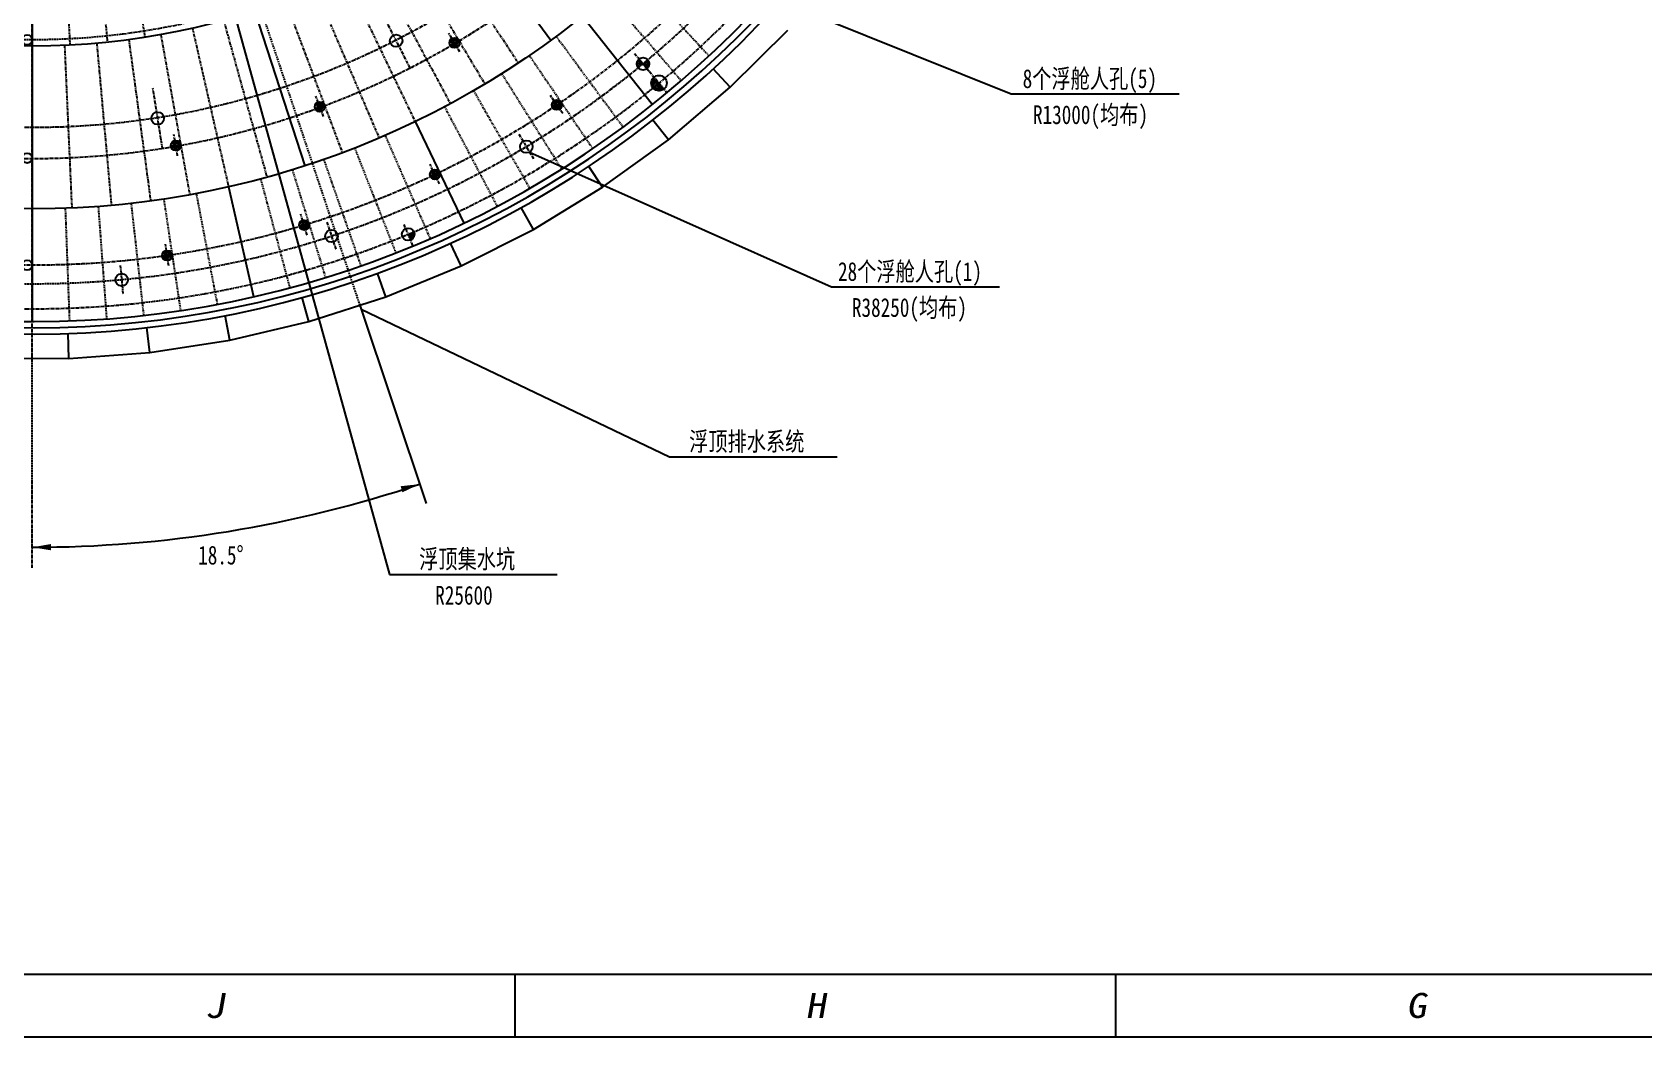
# Model space of a CAD drawing. Header units: inches. Extents: x 8 to 1207, y 9 to 860.
# Drawn here: x 345.6 to 603.1, y 14.3 to 174.7 of the extents above; entities that cross this region are included whole.
import ezdxf
from ezdxf.enums import TextEntityAlignment as Align

# ---------------------------------------------------------------- set-up
doc = ezdxf.new("R2010")
doc.units = ezdxf.units.IN
doc.header["$MEASUREMENT"] = 0
for name, pattern in [('HIDDEN', [0.375, 0.25, -0.125]), ('LICENT1', [0.59, 0.5, -0.03, 0.03, -0.03]), ('LIDIVIDE', [0.65, 0.4, -0.05, 0.05, -0.05, 0.05, -0.05])]:
    doc.linetypes.add(name, pattern=pattern)
for name, color, linetype in [('1', 2, 'Continuous'), ('2', 1, 'Continuous'), ('3', 3, 'LICENT1'), ('L2008-A', 1, 'Continuous')]:
    doc.layers.add(name, color=color, linetype=linetype)
doc.styles.add('HZ', font='NSimSun.ttf', dxfattribs={"width": 0.75})

msp = doc.modelspace()

# ---------------------------------------------------------------- linework, layer by layer
at = {"layer": '1', "linetype": 'Continuous'}
for p, q in [((375.21, 215.87), (501.99, 164.83)), ((374.99, 188.11), (402.63, 88.11)), ((501.99, 164.83), (528.83, 164.83)), ((425.04, 155.56), (473.3, 134.03)), ((473.3, 134.03), (500.13, 134.03)), ((397.89, 131.11), (408.5, 99.4)), ((398.1, 130.48), (447.39, 106.87)), ((447.39, 106.87), (474.22, 106.87)), ((402.63, 88.11), (429.47, 88.11))]:
    msp.add_line(p, q, dxfattribs=at)
at = {"layer": '1', "linetype": 'LIDIVIDE'}
for p, q in [((350.22, 198.59), (351.58, 172.63)), ((354.86, 198.96), (357.58, 173.1)), ((359.48, 199.56), (363.55, 173.88)), ((408.91, 191.49), (423.23, 169.79)), ((404.54, 188.75), (417.88, 166.43)), ((400.05, 186.2), (412.37, 163.31)), ((395.45, 183.86), (406.74, 160.43)), ((390.76, 181.72), (400.97, 157.82)), ((385.97, 179.8), (395.1, 155.46)), ((371.15, 175.35), (376.93, 150)), ((376.15, 176.61), (383.07, 151.55)), ((350.72, 172.58), (351.88, 146.61)), ((355.87, 172.93), (358.2, 147.04)), ((360.99, 173.51), (364.48, 147.75)), ((366.09, 174.32), (370.73, 148.73))]:
    msp.add_line(p, q, dxfattribs=at)
at = {"layer": '1', "linetype": 'LIDIVIDE', "ltscale": 0.6}
for p, q in [((441.46, 184.11), (453.71, 170.91)), ((437.53, 180.59), (449.27, 166.95)), ((429.29, 174.02), (439.98, 159.54)), ((424.99, 170.97), (435.13, 156.1)), ((420.57, 168.08), (430.15, 152.84)), ((416.06, 165.36), (425.06, 149.77)), ((411.44, 162.81), (419.85, 146.89)), ((401.94, 158.23), (409.14, 141.74)), ((397.07, 156.22), (403.65, 139.46)), ((387.12, 152.73), (392.42, 135.53)), ((392.13, 154.38), (398.07, 137.39)), ((382.05, 151.27), (386.71, 133.89)), ((356.1, 146.86), (357.44, 128.91)), ((361.35, 147.36), (363.36, 129.47)), ((366.57, 148.04), (369.26, 130.24)), ((371.77, 148.93), (375.12, 131.24)), ((350.83, 146.57), (351.5, 128.58))]:
    msp.add_line(p, q, dxfattribs=at)
at = {"layer": '1', "linetype": 'LICENT1'}
for p, q in [((412.4, 173.48), (412.25, 172.89)), ((412.58, 173.65), (412.32, 172.66)), ((412.45, 172.66), (412.41, 172.51)), ((412.69, 173.6), (412.45, 172.66)), ((412.6, 172.75), (412.51, 172.41)), ((412.78, 173.45), (412.6, 172.75)), ((412.75, 172.83), (412.62, 172.32)), ((412.73, 173.74), (412.69, 173.6)), ((412.9, 172.92), (412.73, 172.27)), ((412.87, 173.3), (412.75, 172.83)), ((412.87, 173.78), (412.78, 173.45)), ((413.05, 172.99), (412.85, 172.23)), ((413, 173.8), (412.87, 173.3)), ((412.96, 173.14), (412.9, 172.92)), ((413.13, 173.8), (412.96, 173.14)), ((413.14, 172.84), (412.98, 172.21)), ((413.06, 173.01), (413.05, 172.99)), ((413.25, 173.78), (413.06, 173.01)), ((413.23, 172.69), (413.11, 172.21)), ((413.21, 173.1), (413.14, 172.84)), ((413.37, 173.73), (413.21, 173.1)), ((413.36, 173.19), (413.23, 172.69)), ((413.51, 173.28), (413.32, 172.54)), ((413.48, 173.67), (413.36, 173.19)), ((413.66, 173.37), (413.41, 172.38)), ((413.59, 173.59), (413.51, 173.28)), ((413.78, 173.32), (413.54, 172.37)), ((413.69, 173.47), (413.66, 173.37)), ((413.84, 173.06), (413.72, 172.57)), ((413.32, 172.54), (413.24, 172.23)), ((413.41, 172.38), (413.38, 172.28)), ((442.44, 170.34), (442.18, 169.57)), ((442.58, 170.36), (442.22, 169.34)), ((442.68, 170.25), (442.3, 169.17)), ((442.77, 170.14), (442.38, 169.04)), ((442.86, 170.03), (442.55, 169.14)), ((443.67, 170.07), (443.42, 169.35)), ((443.86, 170.23), (443.52, 169.24)), ((443.99, 170.23), (443.61, 169.13)), ((444.08, 170.08), (443.7, 169.01)), ((442.96, 169.91), (442.74, 169.3)), ((443.05, 169.8), (442.93, 169.45)), ((443.14, 169.69), (443.11, 169.6)), ((443.3, 169.76), (443.24, 169.58)), ((443.49, 169.91), (443.33, 169.46)), ((444.14, 169.9), (443.79, 168.9)), ((444.17, 169.6), (443.99, 169.07)), ((444.57, 166.97), (445.02, 167.42)), ((444.67, 167.2), (444.96, 167.49)), ((444.5, 166.66), (445.13, 167.29)), ((444.5, 166.53), (445.19, 167.22)), ((444.51, 166.42), (445.24, 167.15)), ((444.52, 166.8), (445.07, 167.36)), ((444.53, 166.31), (445.3, 167.09)), ((444.55, 166.22), (445.36, 167.02)), ((444.58, 166.12), (445.41, 166.95)), ((444.62, 166.04), (445.47, 166.88)), ((444.67, 165.96), (445.52, 166.82)), ((444.71, 165.88), (445.58, 166.75)), ((444.77, 165.81), (445.64, 166.68)), ((444.82, 165.74), (445.31, 166.23)), ((444.88, 165.68), (445.75, 166.55)), ((444.95, 165.62), (445.8, 166.48)), ((445.02, 165.57), (445.86, 166.41)), ((445.1, 165.52), (445.92, 166.34)), ((445.18, 165.48), (445.97, 166.27)), ((445.26, 165.44), (446.03, 166.21)), ((445.31, 166.23), (445.69, 166.61)), ((445.35, 165.41), (446.08, 166.14)), ((445.45, 165.38), (446.14, 166.07)), ((445.55, 165.36), (446.2, 166)), ((445.67, 165.35), (446.25, 165.94)), ((445.79, 165.35), (446.31, 165.87)), ((445.93, 165.37), (446.36, 165.8)), ((446.09, 165.4), (446.42, 165.73)), ((446.31, 165.5), (446.48, 165.67)), ((390.97, 163.38), (390.71, 162.83)), ((391.17, 163.52), (390.74, 162.59)), ((390.87, 162.56), (390.8, 162.42)), ((391.27, 163.44), (390.87, 162.56)), ((391.03, 162.62), (390.88, 162.3)), ((391.2, 162.68), (390.98, 162.2)), ((391.34, 163.28), (391.03, 162.62)), ((391.36, 162.74), (391.08, 162.12)), ((391.52, 162.78), (391.19, 162.06)), ((391.4, 163.11), (391.2, 162.68)), ((391.33, 163.57), (391.27, 163.44)), ((391.58, 162.61), (391.31, 162.02)), ((391.48, 163.59), (391.34, 163.28)), ((391.46, 162.95), (391.36, 162.74)), ((391.62, 163.59), (391.4, 163.11)), ((391.64, 162.45), (391.43, 162)), ((391.74, 163.56), (391.46, 162.95)), ((391.53, 162.8), (391.52, 162.78)), ((391.86, 163.52), (391.53, 162.8)), ((391.7, 162.28), (391.57, 162)), ((391.69, 162.86), (391.58, 162.61)), ((391.86, 162.92), (391.64, 162.45)), ((391.97, 163.45), (391.69, 162.86)), ((392.02, 162.98), (391.7, 162.28)), ((392.19, 163.04), (391.76, 162.12)), ((392.07, 163.37), (391.86, 162.92)), ((392.29, 162.97), (391.89, 162.09)), ((392.16, 163.27), (392.02, 162.98)), ((392.31, 162.7), (392.1, 162.25)), ((392.24, 163.14), (392.19, 163.04)), ((428.72, 163.52), (428.61, 162.92)), ((428.88, 163.7), (428.69, 162.7)), ((428.82, 162.7), (428.79, 162.55)), ((429, 163.66), (428.82, 162.7)), ((428.97, 162.8), (428.9, 162.45)), ((429.1, 163.51), (428.97, 162.8)), ((429.03, 163.8), (429, 163.66)), ((429.11, 162.9), (429.02, 162.38)), ((429.17, 163.85), (429.1, 163.51)), ((429.2, 163.36), (429.11, 162.9)), ((429.26, 162.99), (429.13, 162.33)), ((429.3, 163.88), (429.2, 163.36)), ((429.4, 163.07), (429.25, 162.3)), ((429.3, 163.22), (429.26, 162.99)), ((429.43, 163.88), (429.3, 163.22)), ((429.5, 162.93), (429.38, 162.28)), ((429.41, 163.09), (429.4, 163.07)), ((429.55, 163.87), (429.41, 163.09)), ((429.55, 163.19), (429.5, 162.93)), ((429.6, 162.78), (429.51, 162.29)), ((429.67, 163.83), (429.55, 163.19)), ((429.7, 163.29), (429.6, 162.78)), ((429.7, 162.63), (429.64, 162.32)), ((429.79, 163.78), (429.7, 163.29)), ((429.84, 163.39), (429.7, 162.63)), ((429.8, 162.49), (429.78, 162.38)), ((429.99, 163.49), (429.8, 162.49)), ((429.9, 163.7), (429.84, 163.39)), ((430.11, 163.44), (429.93, 162.49)), ((430.01, 163.6), (429.99, 163.49)), ((430.19, 163.19), (430.09, 162.7)), ((391.76, 162.12), (391.72, 162.02)), ((368.3, 157.36), (367.71, 156.53)), ((368.08, 157.27), (367.73, 156.77)), ((368.39, 157.27), (367.83, 156.48)), ((368.42, 157.1), (368, 156.51)), ((368.47, 157.39), (368.39, 157.27)), ((368.62, 157.38), (368.42, 157.1)), ((368.75, 157.35), (368.45, 156.93)), ((368.87, 157.31), (368.48, 156.75)), ((368.97, 157.24), (368.52, 156.59)), ((369.07, 157.16), (368.69, 156.62)), ((345.56, 154.67), (345.48, 154.59)), ((367.83, 156.48), (367.74, 156.36)), ((368, 156.51), (367.8, 156.22)), ((368.17, 156.54), (367.87, 156.11)), ((368.35, 156.57), (367.96, 156.01)), ((368.51, 156.58), (368.06, 155.93)), ((368.45, 156.93), (368.17, 156.54)), ((368.54, 156.4), (368.17, 155.87)), ((368.57, 156.23), (368.29, 155.82)), ((368.48, 156.75), (368.35, 156.57)), ((368.6, 156.06), (368.42, 155.8)), ((368.52, 156.59), (368.51, 156.58)), ((368.69, 156.62), (368.54, 156.4)), ((368.87, 156.65), (368.57, 156.23)), ((368.63, 155.88), (368.57, 155.79)), ((369.04, 156.68), (368.6, 156.06)), ((369.22, 156.71), (368.63, 155.88)), ((369.31, 156.63), (368.75, 155.83)), ((369.15, 157.06), (368.87, 156.65)), ((369.27, 156.36), (368.99, 155.95)), ((369.23, 156.95), (369.04, 156.68)), ((369.28, 156.8), (369.22, 156.71)), ((409.32, 152.51), (409.12, 151.94)), ((409.51, 152.66), (409.17, 151.7)), ((409.62, 152.6), (409.3, 151.68)), ((409.69, 152.44), (409.46, 151.76)), ((409.77, 152.28), (409.61, 151.83)), ((409.67, 152.74), (409.62, 152.6)), ((409.92, 151.97), (409.66, 151.22)), ((409.81, 152.77), (409.69, 152.44)), ((409.94, 152.78), (409.77, 152.28)), ((409.85, 152.13), (409.77, 151.91)), ((410.07, 152.76), (409.85, 152.13)), ((409.93, 151.98), (409.92, 151.97)), ((410.19, 152.73), (409.93, 151.98)), ((410.09, 152.06), (410, 151.81)), ((410.25, 152.14), (410.08, 151.65)), ((410.31, 152.68), (410.09, 152.06)), ((410.41, 152.21), (410.16, 151.49)), ((410.57, 152.29), (410.23, 151.33)), ((410.41, 152.61), (410.25, 152.14)), ((410.68, 152.23), (410.36, 151.31)), ((410.51, 152.51), (410.41, 152.21)), ((410.72, 151.96), (410.55, 151.49)), ((410.6, 152.39), (410.57, 152.29)), ((409.3, 151.68), (409.25, 151.54)), ((409.46, 151.76), (409.34, 151.43)), ((409.61, 151.83), (409.44, 151.34)), ((409.77, 151.91), (409.55, 151.27)), ((410, 151.81), (409.79, 151.19)), ((410.08, 151.65), (409.91, 151.18)), ((410.16, 151.49), (410.05, 151.19)), ((410.23, 151.33), (410.2, 151.23)), ((388.49, 144.51), (388.21, 143.98)), ((388.7, 144.64), (388.22, 143.73)), ((388.8, 144.56), (388.35, 143.7)), ((388.85, 144.39), (388.52, 143.75)), ((388.91, 144.22), (388.68, 143.8)), ((388.87, 144.69), (388.8, 144.56)), ((389.02, 144.7), (388.85, 144.39)), ((389.15, 144.69), (388.91, 144.22)), ((389.27, 144.65), (388.96, 144.05)), ((389.39, 144.6), (389.02, 143.9)), ((389.49, 144.53), (389.19, 143.95)), ((389.59, 144.45), (389.36, 144.01)), ((389.67, 144.34), (389.53, 144.06)), ((388.35, 143.7), (388.28, 143.57)), ((388.52, 143.75), (388.35, 143.44)), ((388.68, 143.8), (388.44, 143.34)), ((388.85, 143.85), (388.53, 143.25)), ((389.01, 143.89), (388.64, 143.19)), ((389.06, 143.72), (388.76, 143.14)), ((388.96, 144.05), (388.85, 143.85)), ((389.11, 143.55), (388.88, 143.11)), ((389.02, 143.9), (389.01, 143.89)), ((389.17, 143.38), (389.02, 143.1)), ((389.19, 143.95), (389.06, 143.72)), ((389.36, 144.01), (389.11, 143.55)), ((389.53, 144.06), (389.17, 143.38)), ((389.22, 143.21), (389.17, 143.12)), ((389.69, 144.11), (389.22, 143.21)), ((389.8, 144.03), (389.34, 143.17)), ((389.8, 143.77), (389.56, 143.32)), ((389.75, 144.21), (389.69, 144.11)), ((405.66, 142.43), (405.65, 142.4)), ((405.82, 142.49), (405.72, 142.22)), ((405.97, 142.56), (405.79, 142.05)), ((406.13, 142.62), (405.86, 141.88)), ((406.28, 142.69), (405.94, 141.7)), ((406.44, 142.75), (406.01, 141.53)), ((406.58, 142.77), (406.15, 141.56)), ((406.63, 142.55), (406.33, 141.7)), ((366.93, 139.8), (366.32, 138.98)), ((366.71, 139.71), (366.35, 139.22)), ((367.02, 139.71), (366.44, 138.93)), ((367.05, 139.54), (366.62, 138.95)), ((367.07, 139.36), (366.79, 138.98)), ((367.1, 139.19), (366.96, 139)), ((367.1, 139.83), (367.02, 139.71)), ((367.25, 139.82), (367.05, 139.54)), ((367.38, 139.78), (367.07, 139.36)), ((367.5, 139.73), (367.1, 139.19)), ((367.61, 139.67), (367.14, 139.03)), ((367.49, 139.08), (367.18, 138.66)), ((367.66, 139.11), (367.2, 138.49)), ((367.83, 139.13), (367.23, 138.31)), ((367.7, 139.58), (367.31, 139.05)), ((367.78, 139.48), (367.49, 139.08)), ((367.85, 139.36), (367.66, 139.11)), ((367.9, 139.22), (367.83, 139.13)), ((366.44, 138.93), (366.35, 138.81)), ((366.62, 138.95), (366.41, 138.67)), ((366.79, 138.98), (366.48, 138.56)), ((366.96, 139), (366.56, 138.46)), ((367.13, 139.01), (366.66, 138.38)), ((367.15, 138.84), (366.76, 138.31)), ((367.18, 138.66), (366.88, 138.26)), ((367.2, 138.49), (367.02, 138.23)), ((367.14, 139.03), (367.13, 139.01)), ((367.31, 139.05), (367.15, 138.84)), ((367.23, 138.31), (367.17, 138.23)), ((367.92, 139.04), (367.34, 138.26)), ((367.88, 138.78), (367.59, 138.37))]:
    msp.add_line(p, q, dxfattribs=at)
at = {"layer": '1', "linetype": 'Continuous'}
msp.add_arc((345.56, 287.51), 195.07, 270, 288.5, dxfattribs=at)
for points in [[(404.43, 102.18), (404.71, 101.21), (407.46, 102.51)], [(348.56, 92.95), (348.56, 91.95), (345.56, 92.43)]]:
    msp.add_solid(points, dxfattribs=at)
at = {"layer": '2', "linetype": 'HIDDEN'}
msp.add_line((356.04, 256.18), (397.89, 131.11), dxfattribs=at)
at = {"layer": '2', "linetype": 'Continuous'}
for p, q in [((345.56, 254.47), (345.56, 128.47)), ((413.15, 194.43), (428.44, 173.4)), ((381.1, 178.1), (389.13, 153.37)), ((433.47, 177.23), (444.69, 163.16)), ((457.11, 165.89), (466.3, 175.01)), ((457.11, 165.89), (454.4, 168.84)), ((447.22, 157.51), (457.11, 165.89)), ((406.74, 160.43), (414.55, 144.21)), ((447.22, 157.51), (444.76, 160.66)), ((436.71, 149.93), (447.22, 157.51)), ((436.71, 149.93), (434.5, 153.27)), ((376.93, 150), (380.94, 132.46)), ((425.64, 143.21), (436.71, 149.93)), ((425.64, 143.21), (423.7, 146.7)), ((414.08, 137.37), (425.64, 143.21)), ((414.08, 137.37), (412.42, 141.01)), ((402.09, 132.45), (414.08, 137.37)), ((402.09, 132.45), (400.72, 136.21)), ((389.75, 128.5), (388.68, 132.35)), ((389.75, 128.5), (402.09, 132.45)), ((377.14, 125.52), (376.38, 129.45)), ((351.42, 122.57), (351.28, 126.57)), ((364.34, 123.54), (363.88, 127.52)), ((377.14, 125.52), (389.75, 128.5)), ((364.34, 123.54), (377.14, 125.52)), ((338.46, 122.62), (351.42, 122.57)), ((351.42, 122.57), (364.34, 123.54))]:
    msp.add_line(p, q, dxfattribs=at)
for centre, radius in [((345.56, 287.47), 141), ((345.56, 287.47), 115), ((344.76, 173.46), 0.8), ((403.72, 173.33), 0.995), ((413.04, 173), 0.8), ((443.17, 169.65), 1), ((445.72, 166.57), 1.23), ((391.51, 162.79), 0.8), ((429.39, 163.08), 0.8), ((365.6, 160.94), 0.995), ((368.51, 156.59), 0.8), ((424.52, 156.42), 1), ((344.76, 154.6), 0.8), ((409.92, 151.98), 0.8), ((389.01, 143.9), 0.8), ((393.38, 142.14), 1), ((405.64, 142.42), 1), ((367.12, 139.03), 0.8), ((344.76, 137.47), 0.8), ((359.84, 135.14), 1)]:
    msp.add_circle(centre, radius, dxfattribs=at)
for radius, start, end in [(161, 179.2882, 358.0423), (160, 179.2838, 358.0301), (159, 179.2793, 358.0177)]:
    msp.add_arc((345.56, 287.47), radius, start, end, dxfattribs=at)
at = {"layer": '3'}
for p, q in [((345.56, 89.15), (345.56, 459.67)), ((405.96, 168.97), (401.52, 177.68)), ((413.9, 171.56), (412.12, 174.56)), ((441.81, 171.3), (444.09, 168.54)), ((443.17, 169.65), (447, 165.03)), ((366.38, 156.11), (364.85, 165.77)), ((392.1, 161.22), (390.89, 164.49)), ((430.34, 161.7), (428.37, 164.58)), ((368.8, 154.94), (368.19, 158.38)), ((423.33, 158.4), (425.71, 154.45)), ((410.65, 150.47), (409.13, 153.61)), ((389.5, 142.3), (388.47, 145.63)), ((392.66, 144.33), (394.1, 139.95)), ((406.4, 140.57), (404.96, 144.05)), ((367.37, 137.37), (366.85, 140.82)), ((359.63, 137.44), (360.06, 132.84))]:
    msp.add_line(p, q, dxfattribs=at)
for centre, radius in [((345.56, 287.47), 157), ((345.56, 287.47), 153), ((345.56, 287.47), 150), ((345.56, 287.47), 133), ((345.57, 287.46), 128), ((345.56, 287.47), 114)]:
    msp.add_circle(centre, radius, dxfattribs=at)
at = {"layer": 'L2008-A', "color": 7, "linetype": 'Continuous'}
for p, q in [((37.71, 24.26), (1191.71, 24.26)), ((422.71, 14.26), (422.71, 24.26)), ((518.71, 14.26), (518.71, 24.26)), ((12.71, 14.26), (1201.71, 14.26))]:
    msp.add_line(p, q, dxfattribs=at)

# ---------------------------------------------------------------- texts
at = {"layer": '1', "linetype": 'Continuous', "style": 'HZ', "width": 0.75}
for s, p in [('8\\M+5B8F6\\M+5B8A1\\M+5B2D5\\M+5C8CB\\M+5BFD7(5)', (503.84, 165.78)), ('R13000(\\M+5BEF9\\M+5B2BC)', (505.49, 160.02)), ('28\\M+5B8F6\\M+5B8A1\\M+5B2D5\\M+5C8CB\\M+5BFD7(1)', (474.33, 134.98)), ('R38250(\\M+5BEF9\\M+5B2BC)', (476.55, 129.23)), ('\\M+5B8A1\\M+5B6A5\\M+5C5C5\\M+5CBAE\\M+5CFB5\\M+5CDB3', (450.54, 107.84)), ('18.5\\M+5A1E3', (372.08, 89.68)), ('\\M+5B8A1\\M+5B6A5\\M+5BCAF\\M+5CBAE\\M+5BFD3', (407.39, 89.06)), ('R25600 ', (409.96, 83.27))]:
    msp.add_text(s, height=3, dxfattribs=at).set_placement(p)
at = {"layer": 'L2008-A', "color": 7, "linetype": 'Continuous', "oblique": 10, "width": 1.2}
for s, p, p2 in [('J', (373.11, 17.26), (376.31, 17.26)), ('H', (469.11, 17.26), (472.31, 17.26)), ('G', (565.11, 17.26), (568.31, 17.26))]:
    msp.add_text(s, height=4, dxfattribs=at).set_placement(p, p2, align=Align.FIT)

doc.saveas('drawing.dxf')
